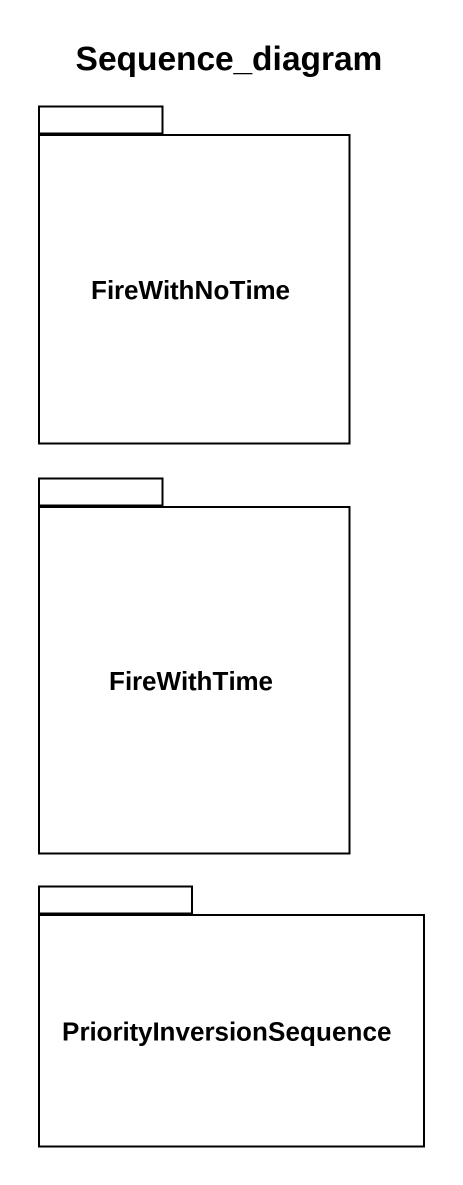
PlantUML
@startuml
title Sequence_diagram
package FireWithNoTime {
}
package FireWithTime {
}
package PriorityInversionSequence {
}
@enduml
